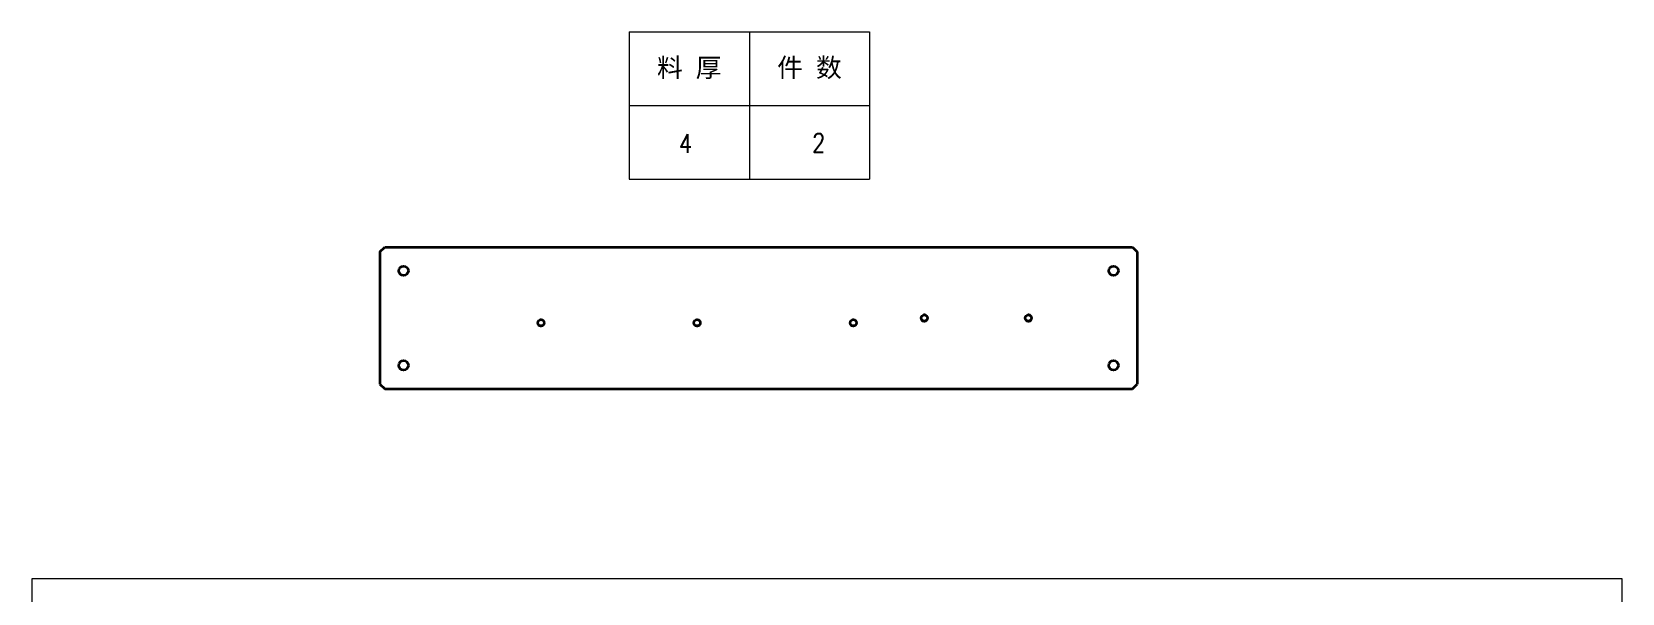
# Model space of a CAD drawing. Header units: millimetres. Extents: x 1333 to 190452, y -42879 to -5704.
# Drawn here: x 174664 to 176344, y -16588 to -15994 of the extents above; entities that cross this region are included whole.
import ezdxf
from ezdxf.enums import TextEntityAlignment as Align

# ---------------------------------------------------------------- set-up
doc = ezdxf.new("R2010")
doc.units = ezdxf.units.MM
doc.header["$LTSCALE"] = 0.5
doc.layers.add('图框', color=7, linetype='Continuous', lineweight=18)
doc.layers.add('标注线', color=3, linetype='Continuous', lineweight=18)
doc.layers.add('打印-禁用', color=7, linetype='Continuous', lineweight=15, plot=False)
doc.styles.add('DIM', font='romans.shx', dxfattribs={"width": 0.8, "bigfont": 'bigfont.shx'})
doc.styles.get("Standard").update_dxf_attribs({"font": 'simplex.shx'})

# ---------------------------------------------------------------- blocks, each defined once
blk = doc.blocks.new('GZDEH零件A3图框V01版')
at = {"layer": '打印-禁用', "linetype": 'Continuous'}
for p, q in [((2857.49, -1549.46), (2857.49, -1846.46)), ((3277.49, -1549.46), (2857.49, -1549.46)), ((3277.49, -1846.46), (3277.49, -1549.46))]:
    blk.add_line(p, q, dxfattribs=at)
blk = doc.blocks.new('DEH A3')
at = {"layer": '图框'}
blk.add_blockref('GZDEH零件A3图框V01版', (-2857.49, 1846.46), dxfattribs=at)
blk = doc.blocks.new('*T483')
at = {"color": 0, "linetype": 'ByBlock', "lineweight": -2, "transparency": 16777216}
for p, q in [((0, 0), (127, 0)), ((0, 0), (0, -78)), ((63.5, 0), (63.5, -78)), ((127, 0), (127, -78)), ((0, -39), (127, -39)), ((0, -78), (127, -78))]:
    blk.add_line(p, q, dxfattribs=at)
at = {"color": 0, "transparency": 16777216, "char_height": 10, "width": 60.5, "attachment_point": 5}
for s, insert in [('{\\fSimSun|b0|i0|c134|p2;料 厚}', (31.75, -19.5)), ('{\\fSimSun|b0|i0|c134|p2;件 数}', (95.25, -19.5))]:
    blk.add_mtext(s, dxfattribs=dict(at, insert=insert))
blk = doc.blocks.new('拆图参数')
blk.add_blockref('*T483', (-63.5, 78))
at = {"style": 'DIM', "width": 0.8}
blk.add_attdef('6', text='', height=10, dxfattribs=at).set_placement((-37.13, 18.91), align=Align.MIDDLE_LEFT)
blk.add_attdef('1', text='', height=10, dxfattribs=at).set_placement((36.65, 19.27), align=Align.MIDDLE_CENTER)

msp = doc.modelspace()

# ---------------------------------------------------------------- linework, layer by layer
at = {"color": 7, "lineweight": 35, "ltscale": 0.176777}
for p, q in [((175031.724, -16227.03), (175036.724, -16222.03)), ((175826.724, -16222.03), (175831.724, -16227.03)), ((175031.724, -16367.03), (175036.724, -16372.03)), ((175826.724, -16372.03), (175831.724, -16367.03))]:
    msp.add_line(p, q, dxfattribs=at)
at = {"color": 7, "lineweight": 35}
for p, q in [((175031.724, -16227.03), (175031.724, -16367.03)), ((175036.724, -16222.03), (175826.724, -16222.03)), ((175831.724, -16227.03), (175831.724, -16367.03)), ((175036.724, -16372.03), (175826.724, -16372.03))]:
    msp.add_line(p, q, dxfattribs=at)
for centre, radius in [((175056.724, -16247.03), 5), ((175806.724, -16247.03), 5), ((175606.724, -16297.03), 3.324), ((175716.724, -16297.03), 3.324), ((175201.724, -16302.03), 3.324), ((175366.724, -16302.03), 3.324), ((175531.724, -16302.03), 3.324), ((175056.724, -16347.03), 5), ((175806.724, -16347.03), 5)]:
    msp.add_circle(centre, radius, dxfattribs=at)
at = {"color": 7, "lineweight": 13}
for centre in [(175606.724, -16297.03), (175716.724, -16297.03), (175201.724, -16302.03), (175366.724, -16302.03), (175531.724, -16302.03)]:
    msp.add_arc(centre, 4, 169.999993, 100.000014, dxfattribs=at)

# ---------------------------------------------------------------- block references
at = {"layer": '图框', "xscale": 4, "yscale": 4, "zscale": 4}
msp.add_blockref('DEH A3', (174663.942, -17760.849), dxfattribs=at)
at = {"layer": '标注线', "xscale": 2, "yscale": 2, "zscale": 2}
msp.add_blockref('拆图参数', (175421.912, -16150.304), dxfattribs=at).add_auto_attribs({'1': '2', '6': '4'})

doc.saveas('drawing.dxf')
